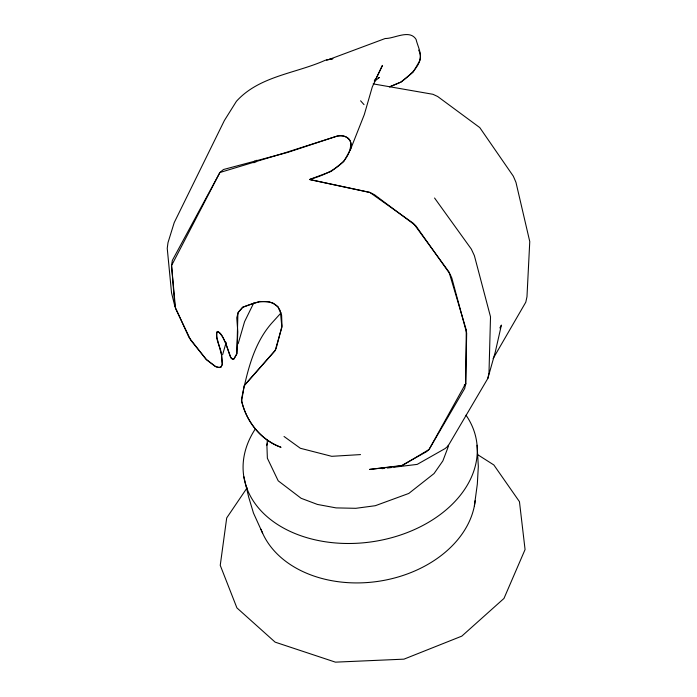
<?xml version="1.0" encoding="UTF-8"?>
<svg xmlns="http://www.w3.org/2000/svg" width="697" height="697" viewBox="0 0 697 697"><rect width="100%" height="100%" fill="white"/><g stroke="black" fill="none" stroke-linecap="round" stroke-linejoin="round"><path stroke-width="1.05" d="M448.18 445.287L447.997 447.369L442.856 460.917L434.048 473.551L408.782 493.45L375.308 505.708L355.827 508.313L336.067 507.895L317.423 504.436L301.121 498.285L278.199 480.817L267.369 458.217L266.899 445.226L267.421 439.824M474.369 505.996L477.323 484.119L478.325 466.432L477.096 445.244M281.196 312.726L271.325 323.6C253.116 344.614 247.095 372.642 241.493 399.181L241.667 401.123C246.241 421.519 260.896 440.095 280.813 447.239M393.753 467.243L417.215 464.385L445.165 448.528L448.014 446.106L487.874 378.358L488.989 372.895L490.514 316.821L474.387 255.668L471.338 249.108L434.562 198.018M266.899 445.226L267.395 443.196M280.9 447.23C260.73 439.676 246.642 421.851 241.667 401.123L244.081 385.894L275.184 350.469L276.178 348.326L281.997 326.022L281.614 315.218L277.981 306.88C268.415 297.035 253.49 303.047 242.713 307.238L237.912 312.979L236.823 353.806L234.07 358.833L232.484 359.129L230.655 357.439C227.022 348.831 225.488 337.557 217.856 331.467L216.636 332.425L216.828 337.235L221.559 354.982L222.343 364.191L221.071 366.962L219.834 367.554L215.896 366.709L206.687 359.887L190.778 340.249L175.505 308.44L171.558 265.566L219.886 172.507L223.476 169.51L287.573 152.443L336.424 136.324C341.957 135.113 349.85 136.194 350.826 142.99C350.53 164.152 327.451 174.372 309.947 179.338L331.171 171.392L343.813 161.504L350.338 149.881C354.12 140.838 345.268 133.04 336.424 136.324L284.35 153.018L219.886 172.507L172.351 260.399L171.558 265.566L174.895 306.427L188.983 337.435L205.92 359.147L214.946 366.23L218.117 367.502L220.966 367.058L222.273 364.575L221.559 354.982C221.036 347.411 214.641 339.108 217.185 331.58L217.647 331.45C222.038 333.244 223.31 338.995 225.514 342.741L230.951 357.892L232.397 359.094L233.904 358.938L236.823 353.806L237.799 331.842L236.762 317.745L238.322 312.134L242.713 307.238L259.389 301.461L268.859 301.845L273.085 303.221L277.981 306.88L280.351 310.871L281.876 327.311L275.184 350.469L244.429 385.249M487.874 378.358L495.279 352.02L501.404 325.09L499.862 327.956M222.604 354.738L226.168 342.358M238.147 343.769L244.56 321.709L253.769 302.907M350.338 149.881L364.287 114.639L372.294 86.933L382.435 65.405L375.883 78.796L374.324 80.216M255.79 162.131L256.836 160.232M253.9 162.793L254.98 160.902M493.127 358.58L525.791 302.193L526.976 296.765L529.764 241.563L515.963 182.344L514.325 178.484L513.236 176.062L479.763 127.577L437.664 96.5L432.915 94.287L373.148 83.875M247.156 487.761L226.708 517.923L220.243 565.337L236.91 607.889L275.132 642.146L335.431 662.15L403.964 659.153L461.815 636.134L503.975 598.435L525.068 549.55L519.457 501.666L493.851 464.969L477.462 454.531M374.35 81.462L379.377 77.454L378.663 77.89M464.228 385.119L466.04 383.995M389.501 86.846L400.993 82.054L413.164 72.148L419.699 60.831C422.155 53.486 417.669 46.377 416.065 39.38C409.557 28.952 394.328 38.71 385.206 38.509L328.749 59.576M389.832 86.82L400.993 82.054C409.644 75.52 425.675 62.538 418.644 50.106M326.605 60.012L332.905 58.687M332.608 58.731L325.246 60.264C295.659 73.551 259.232 75.982 236.405 101.326L224.39 120.503L174.224 222.587L167.994 242.661L167.236 248.341L171.549 292.94L174.895 306.427M382.026 468.672L384.16 468.41M387.358 468.018L391.627 467.495M360.515 454.592L331.711 456.317L300.355 448.276L284.027 436.479M360.593 100.795L364.017 104.628M262.638 533.249L253.455 513.009L248.707 497.17L243.802 476.521M475.188 500.638A109.69 81.122 -8.4 0 1 376.275 581.62A109.69 81.122 -8.4 0 1 261.009 529.267M466.014 415.185A117.732 83.762 -8.4 0 1 359.356 543.129A117.732 83.762 -8.4 0 1 255.137 429.221M466.276 330.021L465.692 383.533L464.725 388.438L429.047 449.513L426.468 451.7L400.941 465.953L369.637 469.412L402.552 465.413L429.047 449.513L465.692 383.533L466.668 333.096L451.795 277.955L449.983 273.999L415.717 225.628L374.489 194.733L369.854 192.433L309.895 179.582L369.854 192.433L413.513 223.432L449.025 272.022L466.276 330.021"/></g></svg>
